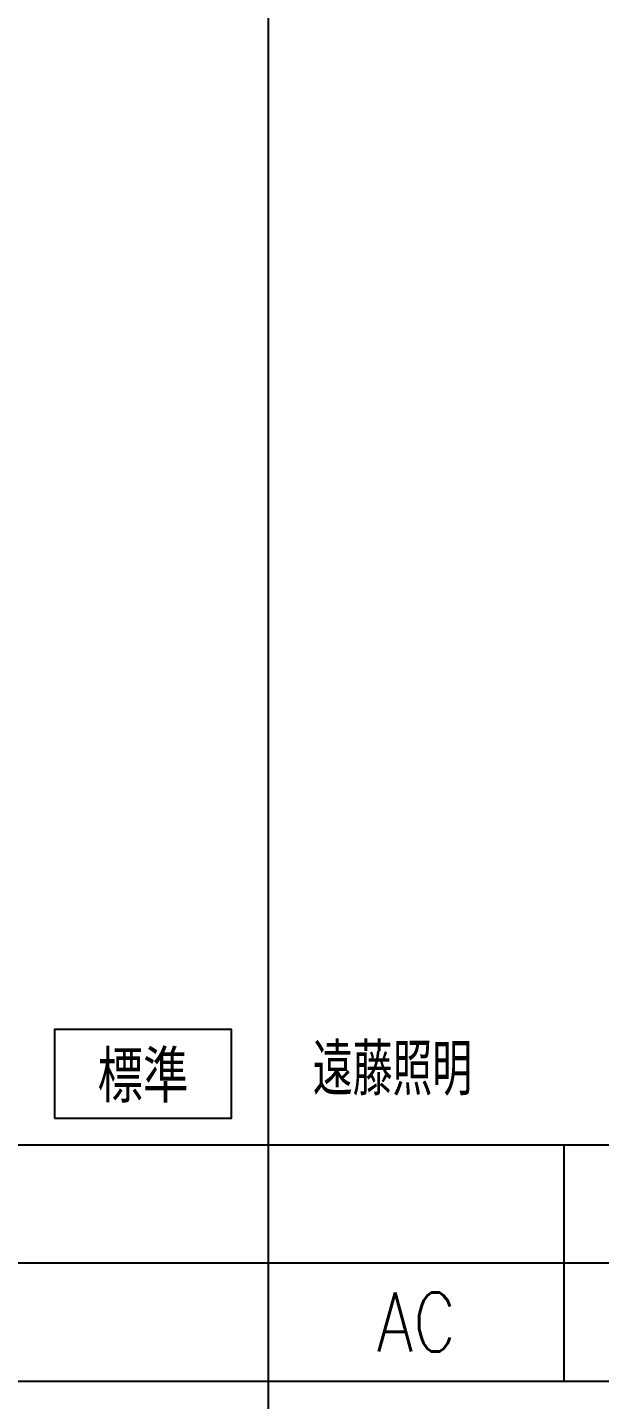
# Model space of a CAD drawing. Header units: millimetres. Extents: x 14 to 828, y 15 to 581.
# Drawn here: x 674.7 to 713.4, y 426.7 to 519.6 of the extents above; entities that cross this region are included whole.
import ezdxf
from ezdxf.enums import TextEntityAlignment as Align

# ---------------------------------------------------------------- set-up
doc = ezdxf.new("R2010")
doc.units = ezdxf.units.MM
doc.header["$LTSCALE"] = 0.2
doc.layers.add('1_文字', color=3, linetype='Continuous')
doc.layers.add('1_表', color=7, linetype='Continuous')
doc.styles.get("Standard").update_dxf_attribs({"font": 'simplex.shx', "width": 0.8, "bigfont": 'extfont2.shx'})

msp = doc.modelspace()

# ---------------------------------------------------------------- linework, layer by layer
at = {"layer": '1_文字', "linetype": 'Continuous'}
msp.add_lwpolyline([(676.491, 445.752), (688.491, 445.752), (688.491, 451.752), (676.491, 451.752)], close=True, dxfattribs=at)
at = {"layer": '1_表', "color": 6}
for p, q in [((691, 31.443), (691, 581.443)), ((13.5, 443.943), (827.5, 443.943)), ((711, 443.943), (711, 427.943)), ((13.5, 435.943), (827.5, 435.943)), ((13.5, 427.943), (827.5, 427.943))]:
    msp.add_line(p, q, dxfattribs=at)

# ---------------------------------------------------------------- texts
at = {"layer": '1_文字', "width": 0.7}
msp.add_text('遠藤照明', height=3.5, dxfattribs=at).set_placement((694, 447.301))
at = {"layer": '1_文字', "width": 0.8}
msp.add_text('標準', height=3.5, dxfattribs=at).set_placement((682.491, 448.752), align=Align.MIDDLE)
at = {"layer": '1_文字', "linetype": 'Continuous', "width": 0.8}
msp.add_text('AC', height=4, dxfattribs=at).set_placement((701, 431.943), align=Align.MIDDLE_CENTER)

doc.saveas('drawing.dxf')
